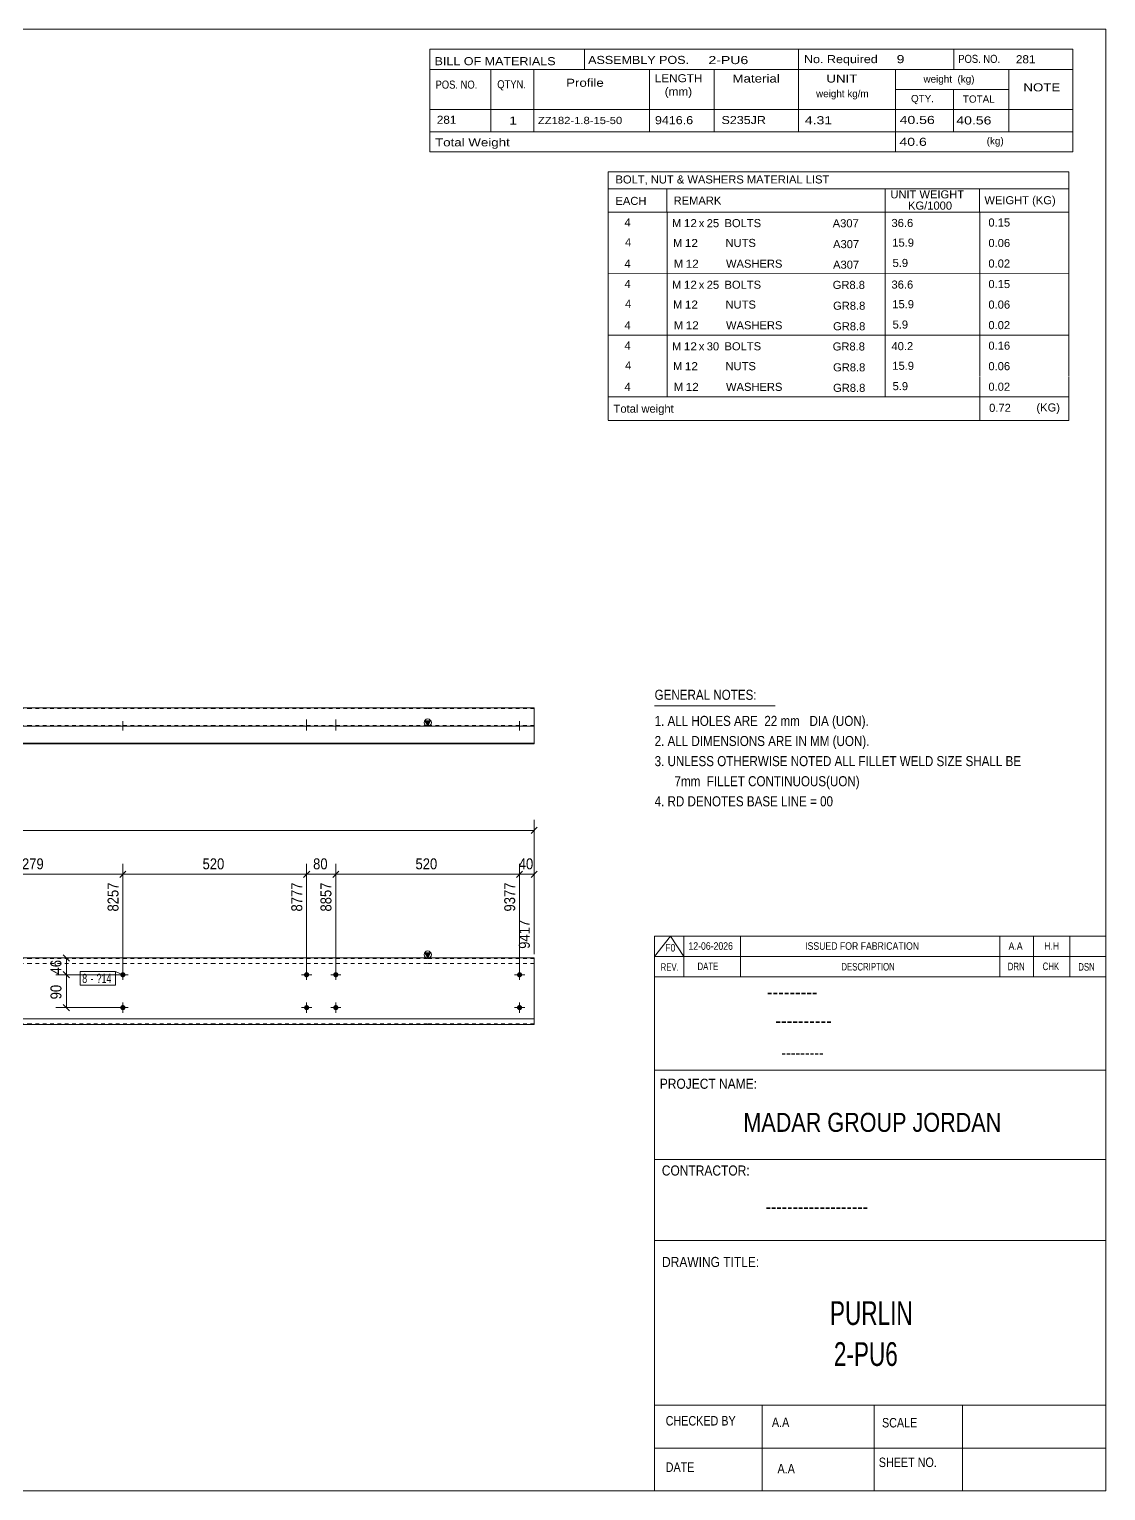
# Model space of a CAD drawing. Header units: millimetres. Extents: x 2 to 579, y 1 to 405.
# Drawn here: x 284.3 to 579, y 5 to 405 of the extents above; entities that cross this region are included whole.
import ezdxf

# ---------------------------------------------------------------- set-up
doc = ezdxf.new("R2010")
doc.units = ezdxf.units.MM
doc.linetypes.add('XKITLINE00', pattern=[0])
doc.linetypes.add('XKITLINE01', pattern=[4, 1, -1, 1, -1])
for name, color, linetype, lineweight in [('Bolt', 3, 'Continuous', 0), ('BoltMark', 7, 'Continuous', 0), ('Dimensions', 7, 'Continuous', 0), ('DrawingSheet', 5, 'Continuous', 0), ('OtherObjectType', 7, 'Continuous', 0), ('Part', 2, 'Continuous', 0)]:
    doc.layers.add(name, color=color, linetype=linetype, lineweight=lineweight)
doc.styles.add('@ARIAL_UNICODE_MS_BOLD', font='ARIAL.TTF')
doc.styles.add('ARIAL', font='ARIAL.TTF')
doc.styles.add('ARIAL_NARROW', font='ARIALN.TTF')
doc.styles.add('COMIC_SANS_MS_BOLD', font='COMICBD.TTF')
doc.styles.add('SWIS721_EX_BT', font='ARIAL.TTF')
doc.styles.add('SWISSE', font='ARIAL.TTF')

# ---------------------------------------------------------------- blocks, each defined once
blk = doc.blocks.new('*A3')
at = {"layer": 'Bolt'}
for points in [[(360.93, 146.2), (360.93, 146.16), (360.92, 146.13), (360.92, 146.09), (360.91, 146.06), (360.9, 146.03), (360.89, 145.99), (360.88, 145.96), (360.86, 145.93), (360.85, 145.9), (360.83, 145.87), (360.81, 145.84), (360.79, 145.81), (360.77, 145.79), (360.75, 145.76), (360.73, 145.74), (360.7, 145.71), (360.68, 145.69), (360.65, 145.67), (360.62, 145.65), (360.59, 145.63), (360.56, 145.61), (360.53, 145.6), (360.5, 145.58), (360.47, 145.57), (360.43, 145.56), (360.4, 145.55), (360.37, 145.54), (360.33, 145.54), (360.3, 145.53), (360.27, 145.53), (360.23, 145.53), (360.2, 145.53), (360.16, 145.53), (360.13, 145.54), (360.09, 145.54), (360.06, 145.55), (360.03, 145.56), (360, 145.57), (359.96, 145.58), (359.93, 145.6), (359.9, 145.61), (359.87, 145.63), (359.84, 145.65), (359.81, 145.67), (359.79, 145.69), (359.76, 145.71), (359.74, 145.74), (359.71, 145.76), (359.69, 145.79), (359.67, 145.81), (359.65, 145.84), (359.63, 145.87), (359.61, 145.9), (359.6, 145.93), (359.58, 145.96), (359.57, 145.99), (359.56, 146.03), (359.55, 146.06), (359.54, 146.09), (359.54, 146.13), (359.53, 146.16), (359.53, 146.2), (359.53, 146.23), (359.53, 146.26), (359.53, 146.3), (359.54, 146.33), (359.54, 146.37), (359.55, 146.4), (359.56, 146.43), (359.57, 146.47), (359.58, 146.5), (359.6, 146.53), (359.61, 146.56), (359.63, 146.59), (359.65, 146.62), (359.67, 146.65), (359.69, 146.67), (359.71, 146.7), (359.74, 146.72), (359.76, 146.75), (359.79, 146.77), (359.81, 146.79), (359.84, 146.81), (359.87, 146.83), (359.9, 146.85), (359.93, 146.86), (359.96, 146.88), (360, 146.89), (360.03, 146.9), (360.06, 146.91), (360.09, 146.92), (360.13, 146.92), (360.16, 146.93), (360.2, 146.93), (360.23, 146.93), (360.27, 146.93), (360.3, 146.93), (360.33, 146.92), (360.37, 146.92), (360.4, 146.91), (360.43, 146.9), (360.47, 146.89), (360.5, 146.88), (360.53, 146.86), (360.56, 146.85), (360.59, 146.83), (360.62, 146.81), (360.65, 146.79), (360.68, 146.77), (360.7, 146.75), (360.73, 146.72), (360.75, 146.7), (360.77, 146.67), (360.79, 146.65), (360.81, 146.62), (360.83, 146.59), (360.85, 146.56), (360.86, 146.53), (360.88, 146.5), (360.89, 146.47), (360.9, 146.43), (360.91, 146.4), (360.92, 146.37), (360.92, 146.33), (360.93, 146.3), (360.93, 146.26), (360.93, 146.23)], [(368.93, 146.2), (368.93, 146.16), (368.92, 146.13), (368.92, 146.09), (368.91, 146.06), (368.9, 146.03), (368.89, 145.99), (368.88, 145.96), (368.86, 145.93), (368.85, 145.9), (368.83, 145.87), (368.81, 145.84), (368.79, 145.81), (368.77, 145.79), (368.75, 145.76), (368.73, 145.74), (368.7, 145.71), (368.68, 145.69), (368.65, 145.67), (368.62, 145.65), (368.59, 145.63), (368.56, 145.61), (368.53, 145.6), (368.5, 145.58), (368.47, 145.57), (368.43, 145.56), (368.4, 145.55), (368.37, 145.54), (368.33, 145.54), (368.3, 145.53), (368.27, 145.53), (368.23, 145.53), (368.2, 145.53), (368.16, 145.53), (368.13, 145.54), (368.09, 145.54), (368.06, 145.55), (368.03, 145.56), (368, 145.57), (367.96, 145.58), (367.93, 145.6), (367.9, 145.61), (367.87, 145.63), (367.84, 145.65), (367.81, 145.67), (367.79, 145.69), (367.76, 145.71), (367.74, 145.74), (367.71, 145.76), (367.69, 145.79), (367.67, 145.81), (367.65, 145.84), (367.63, 145.87), (367.61, 145.9), (367.6, 145.93), (367.58, 145.96), (367.57, 145.99), (367.56, 146.03), (367.55, 146.06), (367.54, 146.09), (367.54, 146.13), (367.53, 146.16), (367.53, 146.2), (367.53, 146.23), (367.53, 146.26), (367.53, 146.3), (367.54, 146.33), (367.54, 146.37), (367.55, 146.4), (367.56, 146.43), (367.57, 146.47), (367.58, 146.5), (367.6, 146.53), (367.61, 146.56), (367.63, 146.59), (367.65, 146.62), (367.67, 146.65), (367.69, 146.67), (367.71, 146.7), (367.74, 146.72), (367.76, 146.75), (367.79, 146.77), (367.81, 146.79), (367.84, 146.81), (367.87, 146.83), (367.9, 146.85), (367.93, 146.86), (367.96, 146.88), (368, 146.89), (368.03, 146.9), (368.06, 146.91), (368.09, 146.92), (368.13, 146.92), (368.16, 146.93), (368.2, 146.93), (368.23, 146.93), (368.27, 146.93), (368.3, 146.93), (368.33, 146.92), (368.37, 146.92), (368.4, 146.91), (368.43, 146.9), (368.47, 146.89), (368.5, 146.88), (368.53, 146.86), (368.56, 146.85), (368.59, 146.83), (368.62, 146.81), (368.65, 146.79), (368.68, 146.77), (368.7, 146.75), (368.73, 146.72), (368.75, 146.7), (368.77, 146.67), (368.79, 146.65), (368.81, 146.62), (368.83, 146.59), (368.85, 146.56), (368.86, 146.53), (368.88, 146.5), (368.89, 146.47), (368.9, 146.43), (368.91, 146.4), (368.92, 146.37), (368.92, 146.33), (368.93, 146.3), (368.93, 146.26), (368.93, 146.23)], [(360.93, 137.2), (360.93, 137.16), (360.92, 137.13), (360.92, 137.09), (360.91, 137.06), (360.9, 137.03), (360.89, 136.99), (360.88, 136.96), (360.86, 136.93), (360.85, 136.9), (360.83, 136.87), (360.81, 136.84), (360.79, 136.81), (360.77, 136.79), (360.75, 136.76), (360.73, 136.74), (360.7, 136.71), (360.68, 136.69), (360.65, 136.67), (360.62, 136.65), (360.59, 136.63), (360.56, 136.61), (360.53, 136.6), (360.5, 136.58), (360.47, 136.57), (360.43, 136.56), (360.4, 136.55), (360.37, 136.54), (360.33, 136.54), (360.3, 136.53), (360.27, 136.53), (360.23, 136.53), (360.2, 136.53), (360.16, 136.53), (360.13, 136.54), (360.09, 136.54), (360.06, 136.55), (360.03, 136.56), (360, 136.57), (359.96, 136.58), (359.93, 136.6), (359.9, 136.61), (359.87, 136.63), (359.84, 136.65), (359.81, 136.67), (359.79, 136.69), (359.76, 136.71), (359.74, 136.74), (359.71, 136.76), (359.69, 136.79), (359.67, 136.81), (359.65, 136.84), (359.63, 136.87), (359.61, 136.9), (359.6, 136.93), (359.58, 136.96), (359.57, 136.99), (359.56, 137.03), (359.55, 137.06), (359.54, 137.09), (359.54, 137.13), (359.53, 137.16), (359.53, 137.2), (359.53, 137.23), (359.53, 137.26), (359.53, 137.3), (359.54, 137.33), (359.54, 137.37), (359.55, 137.4), (359.56, 137.43), (359.57, 137.47), (359.58, 137.5), (359.6, 137.53), (359.61, 137.56), (359.63, 137.59), (359.65, 137.62), (359.67, 137.65), (359.69, 137.67), (359.71, 137.7), (359.74, 137.72), (359.76, 137.75), (359.79, 137.77), (359.81, 137.79), (359.84, 137.81), (359.87, 137.83), (359.9, 137.85), (359.93, 137.86), (359.96, 137.88), (360, 137.89), (360.03, 137.9), (360.06, 137.91), (360.09, 137.92), (360.13, 137.92), (360.16, 137.93), (360.2, 137.93), (360.23, 137.93), (360.27, 137.93), (360.3, 137.93), (360.33, 137.92), (360.37, 137.92), (360.4, 137.91), (360.43, 137.9), (360.47, 137.89), (360.5, 137.88), (360.53, 137.86), (360.56, 137.85), (360.59, 137.83), (360.62, 137.81), (360.65, 137.79), (360.68, 137.77), (360.7, 137.75), (360.73, 137.72), (360.75, 137.7), (360.77, 137.67), (360.79, 137.65), (360.81, 137.62), (360.83, 137.59), (360.85, 137.56), (360.86, 137.53), (360.88, 137.5), (360.89, 137.47), (360.9, 137.43), (360.91, 137.4), (360.92, 137.37), (360.92, 137.33), (360.93, 137.3), (360.93, 137.26), (360.93, 137.23)], [(368.93, 137.2), (368.93, 137.16), (368.92, 137.13), (368.92, 137.09), (368.91, 137.06), (368.9, 137.03), (368.89, 136.99), (368.88, 136.96), (368.86, 136.93), (368.85, 136.9), (368.83, 136.87), (368.81, 136.84), (368.79, 136.81), (368.77, 136.79), (368.75, 136.76), (368.73, 136.74), (368.7, 136.71), (368.68, 136.69), (368.65, 136.67), (368.62, 136.65), (368.59, 136.63), (368.56, 136.61), (368.53, 136.6), (368.5, 136.58), (368.47, 136.57), (368.43, 136.56), (368.4, 136.55), (368.37, 136.54), (368.33, 136.54), (368.3, 136.53), (368.27, 136.53), (368.23, 136.53), (368.2, 136.53), (368.16, 136.53), (368.13, 136.54), (368.09, 136.54), (368.06, 136.55), (368.03, 136.56), (368, 136.57), (367.96, 136.58), (367.93, 136.6), (367.9, 136.61), (367.87, 136.63), (367.84, 136.65), (367.81, 136.67), (367.79, 136.69), (367.76, 136.71), (367.74, 136.74), (367.71, 136.76), (367.69, 136.79), (367.67, 136.81), (367.65, 136.84), (367.63, 136.87), (367.61, 136.9), (367.6, 136.93), (367.58, 136.96), (367.57, 136.99), (367.56, 137.03), (367.55, 137.06), (367.54, 137.09), (367.54, 137.13), (367.53, 137.16), (367.53, 137.2), (367.53, 137.23), (367.53, 137.26), (367.53, 137.3), (367.54, 137.33), (367.54, 137.37), (367.55, 137.4), (367.56, 137.43), (367.57, 137.47), (367.58, 137.5), (367.6, 137.53), (367.61, 137.56), (367.63, 137.59), (367.65, 137.62), (367.67, 137.65), (367.69, 137.67), (367.71, 137.7), (367.74, 137.72), (367.76, 137.75), (367.79, 137.77), (367.81, 137.79), (367.84, 137.81), (367.87, 137.83), (367.9, 137.85), (367.93, 137.86), (367.96, 137.88), (368, 137.89), (368.03, 137.9), (368.06, 137.91), (368.09, 137.92), (368.13, 137.92), (368.16, 137.93), (368.2, 137.93), (368.23, 137.93), (368.27, 137.93), (368.3, 137.93), (368.33, 137.92), (368.37, 137.92), (368.4, 137.91), (368.43, 137.9), (368.47, 137.89), (368.5, 137.88), (368.53, 137.86), (368.56, 137.85), (368.59, 137.83), (368.62, 137.81), (368.65, 137.79), (368.68, 137.77), (368.7, 137.75), (368.73, 137.72), (368.75, 137.7), (368.77, 137.67), (368.79, 137.65), (368.81, 137.62), (368.83, 137.59), (368.85, 137.56), (368.86, 137.53), (368.88, 137.5), (368.89, 137.47), (368.9, 137.43), (368.91, 137.4), (368.92, 137.37), (368.92, 137.33), (368.93, 137.3), (368.93, 137.26), (368.93, 137.23)]]:
    blk.add_hatch(color=3, dxfattribs=at).paths.add_polyline_path(points, flags=17)
at = {"layer": 'Bolt', "color": 3, "linetype": 'XKITLINE00', "lineweight": 0}
for p, q in [((358.83, 146.23), (361.63, 146.23)), ((360.23, 147.63), (360.23, 144.83)), ((366.83, 146.23), (369.63, 146.23)), ((368.23, 147.63), (368.23, 144.83)), ((358.83, 137.23), (361.63, 137.23)), ((360.23, 138.63), (360.23, 135.83)), ((366.83, 137.23), (369.63, 137.23)), ((368.23, 138.63), (368.23, 135.83))]:
    blk.add_line(p, q, dxfattribs=at)
blk = doc.blocks.new('*A4')
at = {"layer": 'Bolt'}
for points in [[(310.64, 146.2), (310.63, 146.16), (310.63, 146.13), (310.62, 146.09), (310.62, 146.06), (310.61, 146.03), (310.6, 145.99), (310.58, 145.96), (310.57, 145.93), (310.55, 145.9), (310.54, 145.87), (310.52, 145.84), (310.5, 145.81), (310.48, 145.79), (310.46, 145.76), (310.43, 145.74), (310.41, 145.71), (310.38, 145.69), (310.35, 145.67), (310.33, 145.65), (310.3, 145.63), (310.27, 145.61), (310.24, 145.6), (310.21, 145.58), (310.17, 145.57), (310.14, 145.56), (310.11, 145.55), (310.07, 145.54), (310.04, 145.54), (310.01, 145.53), (309.97, 145.53), (309.94, 145.53), (309.9, 145.53), (309.87, 145.53), (309.83, 145.54), (309.8, 145.54), (309.77, 145.55), (309.73, 145.56), (309.7, 145.57), (309.67, 145.58), (309.64, 145.6), (309.61, 145.61), (309.58, 145.63), (309.55, 145.65), (309.52, 145.67), (309.49, 145.69), (309.47, 145.71), (309.44, 145.74), (309.42, 145.76), (309.4, 145.79), (309.38, 145.81), (309.36, 145.84), (309.34, 145.87), (309.32, 145.9), (309.3, 145.93), (309.29, 145.96), (309.28, 145.99), (309.27, 146.03), (309.26, 146.06), (309.25, 146.09), (309.24, 146.13), (309.24, 146.16), (309.24, 146.2), (309.24, 146.23), (309.24, 146.26), (309.24, 146.3), (309.24, 146.33), (309.25, 146.37), (309.26, 146.4), (309.27, 146.43), (309.28, 146.47), (309.29, 146.5), (309.3, 146.53), (309.32, 146.56), (309.34, 146.59), (309.36, 146.62), (309.38, 146.65), (309.4, 146.67), (309.42, 146.7), (309.44, 146.72), (309.47, 146.75), (309.49, 146.77), (309.52, 146.79), (309.55, 146.81), (309.58, 146.83), (309.61, 146.85), (309.64, 146.86), (309.67, 146.88), (309.7, 146.89), (309.73, 146.9), (309.77, 146.91), (309.8, 146.92), (309.83, 146.92), (309.87, 146.93), (309.9, 146.93), (309.94, 146.93), (309.97, 146.93), (310.01, 146.93), (310.04, 146.92), (310.07, 146.92), (310.11, 146.91), (310.14, 146.9), (310.17, 146.89), (310.21, 146.88), (310.24, 146.86), (310.27, 146.85), (310.3, 146.83), (310.33, 146.81), (310.35, 146.79), (310.38, 146.77), (310.41, 146.75), (310.43, 146.72), (310.46, 146.7), (310.48, 146.67), (310.5, 146.65), (310.52, 146.62), (310.54, 146.59), (310.55, 146.56), (310.57, 146.53), (310.58, 146.5), (310.6, 146.47), (310.61, 146.43), (310.62, 146.4), (310.62, 146.37), (310.63, 146.33), (310.63, 146.3), (310.64, 146.26), (310.64, 146.23)], [(419.22, 146.2), (419.22, 146.16), (419.22, 146.13), (419.21, 146.09), (419.2, 146.06), (419.2, 146.03), (419.18, 145.99), (419.17, 145.96), (419.16, 145.93), (419.14, 145.9), (419.13, 145.87), (419.11, 145.84), (419.09, 145.81), (419.07, 145.79), (419.04, 145.76), (419.02, 145.74), (419, 145.71), (418.97, 145.69), (418.94, 145.67), (418.91, 145.65), (418.89, 145.63), (418.86, 145.61), (418.82, 145.6), (418.79, 145.58), (418.76, 145.57), (418.73, 145.56), (418.7, 145.55), (418.66, 145.54), (418.63, 145.54), (418.59, 145.53), (418.56, 145.53), (418.53, 145.53), (418.49, 145.53), (418.46, 145.53), (418.42, 145.54), (418.39, 145.54), (418.36, 145.55), (418.32, 145.56), (418.29, 145.57), (418.26, 145.58), (418.23, 145.6), (418.2, 145.61), (418.17, 145.63), (418.14, 145.65), (418.11, 145.67), (418.08, 145.69), (418.06, 145.71), (418.03, 145.74), (418.01, 145.76), (417.98, 145.79), (417.96, 145.81), (417.94, 145.84), (417.92, 145.87), (417.91, 145.9), (417.89, 145.93), (417.88, 145.96), (417.87, 145.99), (417.86, 146.03), (417.85, 146.06), (417.84, 146.09), (417.83, 146.13), (417.83, 146.16), (417.83, 146.2), (417.83, 146.23), (417.83, 146.26), (417.83, 146.3), (417.83, 146.33), (417.84, 146.37), (417.85, 146.4), (417.86, 146.43), (417.87, 146.47), (417.88, 146.5), (417.89, 146.53), (417.91, 146.56), (417.92, 146.59), (417.94, 146.62), (417.96, 146.65), (417.98, 146.67), (418.01, 146.7), (418.03, 146.72), (418.06, 146.75), (418.08, 146.77), (418.11, 146.79), (418.14, 146.81), (418.17, 146.83), (418.2, 146.85), (418.23, 146.86), (418.26, 146.88), (418.29, 146.89), (418.32, 146.9), (418.36, 146.91), (418.39, 146.92), (418.42, 146.92), (418.46, 146.93), (418.49, 146.93), (418.53, 146.93), (418.56, 146.93), (418.59, 146.93), (418.63, 146.92), (418.66, 146.92), (418.7, 146.91), (418.73, 146.9), (418.76, 146.89), (418.79, 146.88), (418.82, 146.86), (418.86, 146.85), (418.89, 146.83), (418.91, 146.81), (418.94, 146.79), (418.97, 146.77), (419, 146.75), (419.02, 146.72), (419.04, 146.7), (419.07, 146.67), (419.09, 146.65), (419.11, 146.62), (419.13, 146.59), (419.14, 146.56), (419.16, 146.53), (419.17, 146.5), (419.18, 146.47), (419.2, 146.43), (419.2, 146.4), (419.21, 146.37), (419.22, 146.33), (419.22, 146.3), (419.22, 146.26), (419.23, 146.23)], [(310.64, 137.2), (310.63, 137.16), (310.63, 137.13), (310.62, 137.09), (310.62, 137.06), (310.61, 137.03), (310.6, 136.99), (310.58, 136.96), (310.57, 136.93), (310.55, 136.9), (310.54, 136.87), (310.52, 136.84), (310.5, 136.81), (310.48, 136.79), (310.46, 136.76), (310.43, 136.74), (310.41, 136.71), (310.38, 136.69), (310.35, 136.67), (310.33, 136.65), (310.3, 136.63), (310.27, 136.61), (310.24, 136.6), (310.21, 136.58), (310.17, 136.57), (310.14, 136.56), (310.11, 136.55), (310.07, 136.54), (310.04, 136.54), (310.01, 136.53), (309.97, 136.53), (309.94, 136.53), (309.9, 136.53), (309.87, 136.53), (309.83, 136.54), (309.8, 136.54), (309.77, 136.55), (309.73, 136.56), (309.7, 136.57), (309.67, 136.58), (309.64, 136.6), (309.61, 136.61), (309.58, 136.63), (309.55, 136.65), (309.52, 136.67), (309.49, 136.69), (309.47, 136.71), (309.44, 136.74), (309.42, 136.76), (309.4, 136.79), (309.38, 136.81), (309.36, 136.84), (309.34, 136.87), (309.32, 136.9), (309.3, 136.93), (309.29, 136.96), (309.28, 136.99), (309.27, 137.03), (309.26, 137.06), (309.25, 137.09), (309.24, 137.13), (309.24, 137.16), (309.24, 137.2), (309.24, 137.23), (309.24, 137.26), (309.24, 137.3), (309.24, 137.33), (309.25, 137.37), (309.26, 137.4), (309.27, 137.43), (309.28, 137.47), (309.29, 137.5), (309.3, 137.53), (309.32, 137.56), (309.34, 137.59), (309.36, 137.62), (309.38, 137.65), (309.4, 137.67), (309.42, 137.7), (309.44, 137.72), (309.47, 137.75), (309.49, 137.77), (309.52, 137.79), (309.55, 137.81), (309.58, 137.83), (309.61, 137.85), (309.64, 137.86), (309.67, 137.88), (309.7, 137.89), (309.73, 137.9), (309.77, 137.91), (309.8, 137.92), (309.83, 137.92), (309.87, 137.93), (309.9, 137.93), (309.94, 137.93), (309.97, 137.93), (310.01, 137.93), (310.04, 137.92), (310.07, 137.92), (310.11, 137.91), (310.14, 137.9), (310.17, 137.89), (310.21, 137.88), (310.24, 137.86), (310.27, 137.85), (310.3, 137.83), (310.33, 137.81), (310.35, 137.79), (310.38, 137.77), (310.41, 137.75), (310.43, 137.72), (310.46, 137.7), (310.48, 137.67), (310.5, 137.65), (310.52, 137.62), (310.54, 137.59), (310.55, 137.56), (310.57, 137.53), (310.58, 137.5), (310.6, 137.47), (310.61, 137.43), (310.62, 137.4), (310.62, 137.37), (310.63, 137.33), (310.63, 137.3), (310.64, 137.26), (310.64, 137.23)], [(419.22, 137.2), (419.22, 137.16), (419.22, 137.13), (419.21, 137.09), (419.2, 137.06), (419.2, 137.03), (419.18, 136.99), (419.17, 136.96), (419.16, 136.93), (419.14, 136.9), (419.13, 136.87), (419.11, 136.84), (419.09, 136.81), (419.07, 136.79), (419.04, 136.76), (419.02, 136.74), (419, 136.71), (418.97, 136.69), (418.94, 136.67), (418.91, 136.65), (418.89, 136.63), (418.86, 136.61), (418.82, 136.6), (418.79, 136.58), (418.76, 136.57), (418.73, 136.56), (418.7, 136.55), (418.66, 136.54), (418.63, 136.54), (418.59, 136.53), (418.56, 136.53), (418.53, 136.53), (418.49, 136.53), (418.46, 136.53), (418.42, 136.54), (418.39, 136.54), (418.36, 136.55), (418.32, 136.56), (418.29, 136.57), (418.26, 136.58), (418.23, 136.6), (418.2, 136.61), (418.17, 136.63), (418.14, 136.65), (418.11, 136.67), (418.08, 136.69), (418.06, 136.71), (418.03, 136.74), (418.01, 136.76), (417.98, 136.79), (417.96, 136.81), (417.94, 136.84), (417.92, 136.87), (417.91, 136.9), (417.89, 136.93), (417.88, 136.96), (417.87, 136.99), (417.86, 137.03), (417.85, 137.06), (417.84, 137.09), (417.83, 137.13), (417.83, 137.16), (417.83, 137.2), (417.83, 137.23), (417.83, 137.26), (417.83, 137.3), (417.83, 137.33), (417.84, 137.37), (417.85, 137.4), (417.86, 137.43), (417.87, 137.47), (417.88, 137.5), (417.89, 137.53), (417.91, 137.56), (417.92, 137.59), (417.94, 137.62), (417.96, 137.65), (417.98, 137.67), (418.01, 137.7), (418.03, 137.72), (418.06, 137.75), (418.08, 137.77), (418.11, 137.79), (418.14, 137.81), (418.17, 137.83), (418.2, 137.85), (418.23, 137.86), (418.26, 137.88), (418.29, 137.89), (418.32, 137.9), (418.36, 137.91), (418.39, 137.92), (418.42, 137.92), (418.46, 137.93), (418.49, 137.93), (418.53, 137.93), (418.56, 137.93), (418.59, 137.93), (418.63, 137.92), (418.66, 137.92), (418.7, 137.91), (418.73, 137.9), (418.76, 137.89), (418.79, 137.88), (418.82, 137.86), (418.86, 137.85), (418.89, 137.83), (418.91, 137.81), (418.94, 137.79), (418.97, 137.77), (419, 137.75), (419.02, 137.72), (419.04, 137.7), (419.07, 137.67), (419.09, 137.65), (419.11, 137.62), (419.13, 137.59), (419.14, 137.56), (419.16, 137.53), (419.17, 137.5), (419.18, 137.47), (419.2, 137.43), (419.2, 137.4), (419.21, 137.37), (419.22, 137.33), (419.22, 137.3), (419.22, 137.26), (419.23, 137.23)]]:
    blk.add_hatch(color=3, dxfattribs=at).paths.add_polyline_path(points, flags=17)
at = {"layer": 'Bolt', "color": 3, "linetype": 'XKITLINE00', "lineweight": 0}
for p, q in [((308.54, 146.23), (311.34, 146.23)), ((309.94, 147.63), (309.94, 144.83)), ((417.13, 146.23), (419.93, 146.23)), ((418.53, 147.63), (418.53, 144.83)), ((308.54, 137.23), (311.34, 137.23)), ((309.94, 138.63), (309.94, 135.83)), ((417.13, 137.23), (419.93, 137.23)), ((418.53, 138.63), (418.53, 135.83))]:
    blk.add_line(p, q, dxfattribs=at)
blk = doc.blocks.new('*A7')
at = {"layer": 'Part'}
blk.add_hatch(color=2, dxfattribs=at).paths.add_polyline_path([(392.58, 152.23), (394.18, 152.23), (393.38, 150.83)], flags=17)
at = {"layer": 'Part', "color": 2, "linetype": 'XKITLINE00', "lineweight": 0}
for p, q in [((393.38, 150.83), (392.58, 152.23)), ((392.58, 152.23), (394.18, 152.23)), ((394.18, 152.23), (393.38, 150.83)), ((46.46, 132.63), (46.46, 150.83)), ((75.56, 150.83), (46.46, 150.83)), ((133.86, 150.83), (75.66, 150.83)), ((184.15, 150.83), (133.96, 150.83)), ((234.45, 150.83), (184.25, 150.83)), ((284.74, 150.83), (234.55, 150.83)), ((335.03, 150.83), (284.84, 150.83)), ((393.33, 150.83), (335.13, 150.83)), ((422.53, 150.83), (393.43, 150.83)), ((422.53, 150.83), (422.53, 132.63)), ((75.56, 134.13), (46.46, 134.13)), ((75.56, 132.63), (46.46, 132.63)), ((133.86, 134.13), (75.66, 134.13)), ((133.86, 132.63), (75.66, 132.63)), ((184.15, 134.13), (133.96, 134.13)), ((184.15, 132.63), (133.96, 132.63)), ((234.45, 134.13), (184.25, 134.13)), ((234.45, 132.63), (184.25, 132.63)), ((284.74, 134.13), (234.55, 134.13)), ((284.74, 132.63), (234.55, 132.63)), ((335.03, 134.13), (284.84, 134.13)), ((335.03, 132.63), (284.84, 132.63)), ((393.33, 134.13), (335.13, 134.13)), ((393.33, 132.63), (335.13, 132.63)), ((422.53, 134.13), (393.43, 134.13)), ((422.53, 132.63), (393.43, 132.63))]:
    blk.add_line(p, q, dxfattribs=at)
at = {"layer": 'Part', "color": 7, "linetype": 'XKITLINE01', "lineweight": 0}
for p, q in [((75.56, 150.65), (46.46, 150.65)), ((75.56, 149.33), (46.46, 149.33)), ((133.86, 150.65), (75.66, 150.65)), ((133.86, 149.33), (75.66, 149.33)), ((184.15, 150.65), (133.96, 150.65)), ((184.15, 149.33), (133.96, 149.33)), ((234.45, 150.65), (184.25, 150.65)), ((234.45, 149.33), (184.25, 149.33)), ((284.74, 150.65), (234.55, 150.65)), ((284.74, 149.33), (234.55, 149.33)), ((335.03, 150.65), (284.84, 150.65)), ((335.03, 149.33), (284.84, 149.33)), ((393.33, 150.65), (335.13, 150.65)), ((393.33, 149.33), (335.13, 149.33)), ((422.53, 150.65), (393.43, 150.65)), ((422.53, 149.33), (393.43, 149.33)), ((75.56, 132.81), (46.46, 132.81)), ((133.86, 132.81), (75.66, 132.81)), ((184.15, 132.81), (133.96, 132.81)), ((234.45, 132.81), (184.25, 132.81)), ((284.74, 132.81), (234.55, 132.81)), ((335.03, 132.81), (284.84, 132.81)), ((393.33, 132.81), (335.13, 132.81)), ((422.53, 132.81), (393.43, 132.81))]:
    blk.add_line(p, q, dxfattribs=at)
at = {"layer": 'Part', "color": 2, "linetype": 'XKITLINE00', "lineweight": 0}
blk.add_circle((393.38, 151.73), 1, dxfattribs=at)
blk = doc.blocks.new('*A10')
at = {"layer": 'Bolt'}
for points in [[(359.53, 214.25), (359.53, 214.43), (360.93, 214.43), (360.93, 214.25)], [(359.53, 214.25), (359.53, 214.43), (360.93, 214.43), (360.93, 214.25)], [(367.53, 214.25), (367.53, 214.43), (368.93, 214.43), (368.93, 214.25)], [(367.53, 214.25), (367.53, 214.43), (368.93, 214.43), (368.93, 214.25)]]:
    blk.add_hatch(color=3, dxfattribs=at).paths.add_polyline_path(points, flags=17)
at = {"layer": 'Bolt', "color": 3, "linetype": 'XKITLINE00', "lineweight": 0}
for p, q in [((360.23, 213.09), (360.23, 216.09)), ((360.23, 213.09), (360.23, 216.09)), ((368.23, 213.09), (368.23, 216.09)), ((368.23, 213.09), (368.23, 216.09)), ((359.53, 214.25), (359.53, 214.43)), ((359.53, 214.25), (359.53, 214.43)), ((360.93, 214.25), (360.93, 214.43)), ((360.93, 214.25), (360.93, 214.43)), ((367.53, 214.25), (367.53, 214.43)), ((367.53, 214.25), (367.53, 214.43)), ((368.93, 214.25), (368.93, 214.43)), ((368.93, 214.25), (368.93, 214.43))]:
    blk.add_line(p, q, dxfattribs=at)
blk = doc.blocks.new('*A11')
at = {"layer": 'Bolt'}
for points in [[(309.24, 214.25), (309.24, 214.43), (310.64, 214.43), (310.64, 214.25)], [(309.24, 214.25), (309.24, 214.43), (310.64, 214.43), (310.64, 214.25)], [(417.83, 214.25), (417.83, 214.43), (419.23, 214.43), (419.23, 214.25)], [(417.83, 214.25), (417.83, 214.43), (419.23, 214.43), (419.23, 214.25)]]:
    blk.add_hatch(color=3, dxfattribs=at).paths.add_polyline_path(points, flags=17)
at = {"layer": 'Bolt', "color": 3, "linetype": 'XKITLINE00', "lineweight": 0}
for p, q in [((309.24, 214.25), (309.24, 214.43)), ((309.24, 214.25), (309.24, 214.43)), ((309.94, 213.09), (309.94, 215.59)), ((309.94, 213.09), (309.94, 215.59)), ((310.64, 214.25), (310.64, 214.43)), ((310.64, 214.25), (310.64, 214.43)), ((417.83, 214.25), (417.83, 214.43)), ((417.83, 214.25), (417.83, 214.43)), ((418.53, 213.09), (418.53, 215.59)), ((418.53, 213.09), (418.53, 215.59)), ((419.23, 214.25), (419.23, 214.43)), ((419.23, 214.25), (419.23, 214.43))]:
    blk.add_line(p, q, dxfattribs=at)
blk = doc.blocks.new('*A14')
at = {"layer": 'Part'}
blk.add_hatch(color=2, dxfattribs=at).paths.add_polyline_path([(392.58, 215.74), (394.18, 215.74), (393.38, 214.34)], flags=17)
at = {"layer": 'Part', "color": 2, "linetype": 'XKITLINE00', "lineweight": 0}
for p, q in [((46.46, 219.25), (46.46, 209.43)), ((75.56, 219.25), (46.46, 219.25)), ((133.86, 219.25), (75.66, 219.25)), ((184.15, 219.25), (133.96, 219.25)), ((234.45, 219.25), (184.25, 219.25)), ((284.74, 219.25), (234.55, 219.25)), ((335.03, 219.25), (284.84, 219.25)), ((393.33, 219.25), (335.13, 219.25)), ((422.53, 219.25), (393.43, 219.25)), ((422.53, 219.25), (422.53, 209.43)), ((75.56, 214.25), (46.46, 214.25)), ((133.86, 214.25), (75.66, 214.25)), ((184.15, 214.25), (133.96, 214.25)), ((234.45, 214.25), (184.25, 214.25)), ((284.74, 214.25), (234.55, 214.25)), ((335.03, 214.25), (284.84, 214.25)), ((393.33, 214.25), (335.13, 214.25)), ((393.38, 214.34), (392.58, 215.74)), ((392.58, 215.74), (394.18, 215.74)), ((394.18, 215.74), (393.38, 214.34)), ((422.53, 214.25), (393.43, 214.25)), ((75.56, 209.61), (46.46, 209.61)), ((46.46, 209.43), (75.56, 209.43)), ((133.86, 209.61), (75.66, 209.61)), ((75.66, 209.43), (133.86, 209.43)), ((184.15, 209.61), (133.96, 209.61)), ((133.96, 209.43), (184.15, 209.43)), ((234.45, 209.61), (184.25, 209.61)), ((184.25, 209.43), (234.45, 209.43)), ((284.74, 209.61), (234.55, 209.61)), ((234.55, 209.43), (284.74, 209.43)), ((335.03, 209.61), (284.84, 209.61)), ((284.84, 209.43), (335.03, 209.43)), ((393.33, 209.61), (335.13, 209.61)), ((335.13, 209.43), (393.33, 209.43)), ((422.53, 209.61), (393.43, 209.61)), ((393.43, 209.43), (422.53, 209.43))]:
    blk.add_line(p, q, dxfattribs=at)
at = {"layer": 'Part', "color": 7, "linetype": 'XKITLINE01', "lineweight": 0}
for p, q in [((75.56, 219.07), (46.46, 219.07)), ((133.86, 219.07), (75.66, 219.07)), ((184.15, 219.07), (133.96, 219.07)), ((234.45, 219.07), (184.25, 219.07)), ((284.74, 219.07), (234.55, 219.07)), ((335.03, 219.07), (284.84, 219.07)), ((393.33, 219.07), (335.13, 219.07)), ((422.53, 219.07), (393.43, 219.07)), ((75.56, 214.43), (46.46, 214.43)), ((133.86, 214.43), (75.66, 214.43)), ((184.15, 214.43), (133.96, 214.43)), ((234.45, 214.43), (184.25, 214.43)), ((284.74, 214.43), (234.55, 214.43)), ((335.03, 214.43), (284.84, 214.43)), ((393.33, 214.43), (335.13, 214.43)), ((422.53, 214.43), (393.43, 214.43))]:
    blk.add_line(p, q, dxfattribs=at)
at = {"layer": 'Part', "color": 2, "linetype": 'XKITLINE00', "lineweight": 0}
blk.add_circle((393.38, 215.24), 1, dxfattribs=at)
blk = doc.blocks.new('*A15')
at = {"layer": 'DrawingSheet', "color": 5, "linetype": 'XKITLINE00', "lineweight": 0}
for p, q in [((579, 405), (5, 405)), ((5, 405), (5, 5)), ((579, 5), (579, 405)), ((5, 5), (579, 5))]:
    blk.add_line(p, q, dxfattribs=at)
at = {"layer": 'DrawingSheet', "color": 5, "style": 'ARIAL', "width": 0.85}
blk.add_text('Tekla structures', height=2, rotation=90, dxfattribs=at).set_placement((4.5, 5.5))
blk = doc.blocks.new('*A16')
at = {"layer": 'OtherObjectType', "color": 7, "linetype": 'XKITLINE00', "lineweight": 0}
for p, q in [((442.76, 365.95), (442.75, 354.95)), ((442.76, 365.95), (568.88, 365.95)), ((568.88, 365.95), (568.88, 354.95)), ((442.75, 361.3), (568.88, 361.3)), ((458.87, 361.31), (458.87, 354.95)), ((518.57, 361.31), (518.57, 354.95)), ((544.47, 361.29), (544.47, 354.95)), ((442.76, 354.92), (442.76, 349.42)), ((442.77, 354.95), (568.88, 354.95)), ((458.92, 354.95), (458.92, 349.33)), ((518.57, 354.95), (518.57, 349.33)), ((544.5, 354.95), (544.5, 349.45)), ((568.88, 354.95), (568.88, 349.45)), ((442.79, 349.33), (442.79, 343.72)), ((458.95, 349.33), (458.95, 343.71)), ((518.57, 349.33), (518.57, 343.71)), ((544.5, 349.33), (544.5, 343.83)), ((568.88, 349.33), (568.88, 343.83)), ((442.79, 343.7), (442.79, 338.13)), ((458.95, 343.71), (458.95, 338.09)), ((518.57, 343.71), (518.57, 338.09)), ((544.5, 343.71), (544.5, 338.1)), ((568.88, 343.71), (568.88, 338.1)), ((568.88, 338.1), (442.75, 338.13)), ((442.76, 338.06), (442.76, 332.56)), ((458.92, 338.09), (458.92, 332.47)), ((518.57, 338.09), (518.57, 332.47)), ((544.5, 338.09), (544.5, 332.59)), ((568.88, 338.09), (568.88, 332.59)), ((442.79, 332.47), (442.79, 326.86)), ((458.95, 332.47), (458.95, 326.86)), ((518.57, 332.47), (518.57, 326.86)), ((544.5, 332.47), (544.5, 326.97)), ((568.88, 332.47), (568.88, 326.97)), ((442.79, 326.84), (442.79, 321.27)), ((458.95, 326.85), (458.95, 321.24)), ((518.57, 326.86), (518.57, 321.24)), ((544.5, 326.85), (544.5, 321.25)), ((568.88, 326.85), (568.88, 321.24)), ((568.88, 321.24), (442.75, 321.27)), ((442.76, 321.21), (442.76, 315.71)), ((458.92, 321.23), (458.92, 315.62)), ((518.57, 321.24), (518.57, 315.62)), ((544.5, 321.23), (544.5, 315.73)), ((568.88, 321.24), (568.88, 315.74)), ((442.79, 315.62), (442.79, 310)), ((458.95, 315.62), (458.95, 310)), ((518.57, 315.62), (518.57, 310)), ((544.5, 315.61), (544.5, 310.11)), ((568.88, 315.62), (568.88, 310.12)), ((442.79, 309.98), (442.79, 304.42)), ((458.95, 310), (458.95, 304.38)), ((518.57, 310), (518.57, 304.38)), ((544.5, 310), (544.5, 304.39)), ((568.88, 310), (568.88, 304.39)), ((568.88, 304.39), (442.75, 304.42)), ((442.78, 304.38), (442.78, 297.97)), ((442.85, 304.38), (568.87, 304.38)), ((544.5, 304.35), (544.5, 297.93)), ((568.87, 304.35), (568.87, 297.94)), ((442.77, 297.93), (568.87, 297.93))]:
    blk.add_line(p, q, dxfattribs=at)
at = {"layer": 'OtherObjectType', "color": 7, "style": 'ARIAL_NARROW'}
for s, width, p in [('BOLT, NUT & WASHERS MATERIAL LIST', 1.211571, (444.79, 362.79)), ('UNIT WEIGHT', 1.211571, (520.03, 358.72)), ('EACH', 1.211571, (444.78, 356.92)), ('REMARK', 1.211571, (460.7, 357.01)), (' KG/1000', 1.211571, (524.02, 355.63)), ('WEIGHT (KG)', 1.211571, (545.78, 357.1)), ('4', 1.211571, (447.26, 351.05)), ('M', 1.211571, (460.26, 350.85)), ('12', 1.275, (463.5, 350.83)), ('x', 1.211571, (467.58, 350.83)), ('25', 1.211571, (469.76, 350.82)), ('BOLTS', 1.211571, (474.63, 350.84)), ('A307', 1.211571, (504.25, 350.79)), ('36.6', 1.211571, (520.34, 350.88)), ('0.15', 1.211571, (546.87, 351.01)), ('4', 1.211571, (447.4, 345.61)), ('M', 1.211571, (460.54, 345.41)), ('12', 1.275, (463.78, 345.39)), ('NUTS', 1.211571, (474.91, 345.41)), ('A307', 1.211571, (504.35, 345.09)), ('15.9', 1.211571, (520.56, 345.5)), ('0.06', 1.211571, (546.87, 345.39)), ('4', 1.211571, (447.24, 339.74)), ('M', 1.211571, (460.76, 339.74)), ('12', 1.275, (464, 339.72)), ('WASHERS', 1.211571, (475.04, 339.73)), ('A307', 1.211571, (504.35, 339.47)), ('5.9', 1.211571, (520.64, 339.94)), ('0.02', 1.211571, (546.87, 339.78)), ('4', 1.211571, (447.26, 334.2)), ('M', 1.211571, (460.26, 333.99)), ('12', 1.275, (463.5, 333.97)), ('25', 1.211571, (469.76, 333.96)), ('BOLTS', 1.211571, (474.63, 333.98)), ('GR8.8', 1.211571, (504.25, 333.93)), ('36.6', 1.211571, (520.34, 334.02)), ('0.15', 1.211571, (546.87, 334.16)), ('x', 1.211571, (467.58, 333.97)), ('4', 1.211571, (447.4, 328.75)), ('M', 1.211571, (460.54, 328.56)), ('12', 1.275, (463.78, 328.54)), ('NUTS', 1.211571, (474.91, 328.55)), ('GR8.8', 1.211571, (504.35, 328.23)), ('15.9', 1.211571, (520.56, 328.65)), ('0.06', 1.211571, (546.87, 328.54)), ('4', 1.211571, (447.24, 322.88)), ('M', 1.211571, (460.76, 322.88)), ('12', 1.275, (464, 322.86)), ('WASHERS', 1.211571, (475.04, 322.88)), ('GR8.8', 1.211571, (504.35, 322.61)), ('5.9', 1.211571, (520.64, 323.08)), ('0.02', 1.211571, (546.87, 322.92)), ('4', 1.211571, (447.26, 317.34)), ('M', 1.211571, (460.26, 317.13)), ('12', 1.275, (463.5, 317.11)), ('x', 1.211571, (467.58, 317.12)), ('30', 1.211571, (469.76, 317.11)), ('BOLTS', 1.211571, (474.63, 317.13)), ('GR8.8', 1.211571, (504.25, 317.08)), ('40.2', 1.211571, (520.34, 317.17)), ('0.16', 1.211571, (546.87, 317.3)), ('4', 1.211571, (447.4, 311.89)), ('M', 1.211571, (460.54, 311.7)), ('12', 1.275, (463.78, 311.68)), ('NUTS', 1.211571, (474.91, 311.69)), ('GR8.8', 1.211571, (504.35, 311.37)), ('15.9', 1.211571, (520.56, 311.79)), ('0.06', 1.211571, (546.87, 311.68)), ('4', 1.211571, (447.24, 306.03)), ('M', 1.211571, (460.76, 306.03)), ('12', 1.275, (464, 306)), ('WASHERS', 1.211571, (475.04, 306.02)), ('5.9', 1.211571, (520.64, 306.22)), ('0.02', 1.211571, (546.87, 306.06)), ('GR8.8', 1.211571, (504.35, 305.76)), ('Total weight', 1.211571, (444.26, 300.06)), ('0.72', 1.211571, (547.07, 300.29)), ('(KG)', 1.211571, (560.02, 300.38))]:
    blk.add_text(s, height=2.2, dxfattribs=dict(at, width=width)).set_placement(p)
blk = doc.blocks.new('*A17')
at = {"layer": 'OtherObjectType', "color": 7, "linetype": 'XKITLINE00', "lineweight": 0}
blk.add_line((455.5, 219.82), (488.5, 219.82), dxfattribs=at)
at = {"layer": 'OtherObjectType', "color": 7, "style": 'ARIAL_NARROW', "width": 1.008832}
for s, p in [('GENERAL NOTES:', (455.5, 221.47)), ('1. ALL HOLES ARE  22 mm   DIA (UON).', (455.5, 214.32)), ('2. ALL DIMENSIONS ARE IN MM (UON).', (455.5, 208.82)), ('3. UNLESS OTHERWISE NOTED ALL FILLET WELD SIZE SHALL BE', (455.5, 203.32)), ('7mm  FILLET CONTINUOUS(UON)', (460.95, 197.82)), ('4. RD DENOTES BASE LINE = 00', (455.5, 192.32))]:
    blk.add_text(s, height=2.75, dxfattribs=at).set_placement(p)
blk = doc.blocks.new('*A18')
at = {"layer": 'OtherObjectType', "color": 7, "linetype": 'XKITLINE00', "lineweight": 0}
for p, q in [((455.5, 156.76), (579, 156.76)), ((455.5, 151.21), (459.82, 156.76)), ((455.5, 151.21), (455.5, 156.76)), ((459.82, 156.76), (463.53, 151.21)), ((463.53, 151.21), (463.53, 156.76)), ((478.97, 151.21), (478.97, 156.76)), ((549.98, 151.21), (549.98, 156.76)), ((559.24, 151.21), (559.24, 156.76)), ((569.12, 151.21), (569.12, 156.76)), ((579, 151.21), (579, 156.76)), ((455.5, 151.21), (579, 151.21)), ((455.5, 145.65), (455.5, 151.21)), ((459.21, 151.21), (579, 151.21)), ((463.53, 145.65), (463.53, 151.21)), ((478.97, 145.65), (478.97, 151.21)), ((549.98, 145.65), (549.98, 151.21)), ((559.24, 145.65), (559.24, 151.21)), ((569.12, 145.65), (569.12, 151.21)), ((579, 145.65), (579, 151.21))]:
    blk.add_line(p, q, dxfattribs=at)
at = {"layer": 'OtherObjectType', "color": 7, "style": 'ARIAL_NARROW'}
for s, height, width, p in [('F0', 2.058, 1.008832, (458.4, 152.59)), ('12-06-2026', 2.058, 1.008832, (464.76, 153.06)), ('ISSUED FOR FABRICATION', 2.0583, 1.008832, (496.71, 153.06)), ('A.A', 2.058, 1.008832, (552.4, 153.06)), ('H.H', 2.058, 1.008832, (562.13, 153.06)), ('REV.', 2.058, 0.907949, (457.13, 147.31)), ('DATE', 2.058, 0.907949, (467.23, 147.5)), ('DESCRIPTION', 2.0583, 0.907949, (506.61, 147.39)), ('DRN', 2.058, 0.907949, (552.17, 147.47)), ('CHK', 2.058, 0.907949, (561.72, 147.5)), ('DSN', 2.058, 0.907949, (571.47, 147.35))]:
    blk.add_text(s, height=height, dxfattribs=dict(at, width=width)).set_placement(p)
blk = doc.blocks.new('*A20')
at = {"layer": 'OtherObjectType', "color": 2, "linetype": 'XKITLINE00', "lineweight": 0}
for p, q in [((455.5, 145.65), (579, 145.65)), ((455.5, 5), (455.5, 145.64)), ((578.98, 145.64), (579, 5)), ((579, 120.14), (455.5, 120.14)), ((455.5, 95.63), (579, 95.63)), ((579, 73.49), (455.5, 73.49)), ((579, 28.4), (455.5, 28.4)), ((484.94, 28.4), (484.94, 5)), ((515.62, 5), (515.62, 28.4)), ((539.75, 5), (539.75, 28.4)), ((579, 16.7), (455.5, 16.7)), ((579, 5), (455.5, 5))]:
    blk.add_line(p, q, dxfattribs=at)
at = {"layer": 'OtherObjectType', "color": 4, "style": '@ARIAL_UNICODE_MS_BOLD', "width": 0.85}
blk.add_text('---------', height=3.9, dxfattribs=at).set_placement((486.23, 139.59))
at = {"layer": 'OtherObjectType', "color": 7, "style": 'ARIAL', "width": 0.85}
for s, height, p in [('----------', 3.9, (488.56, 131.77)), ('---------', 3.25, (490.21, 123.31))]:
    blk.add_text(s, height=height, dxfattribs=at).set_placement(p)
at = {"layer": 'OtherObjectType', "color": 3, "width": 0.85}
for s, style, p in [('PROJECT NAME:', 'SWIS721_EX_BT', (456.92, 115.01)), ('CONTRACTOR:', 'SWISSE', (457.47, 91.27)), ('DRAWING TITLE:', 'SWIS721_EX_BT', (457.53, 66.24))]:
    blk.add_text(s, height=2.7618, dxfattribs=dict(at, style=style)).set_placement(p)
at = {"layer": 'OtherObjectType', "color": 7, "width": 0.85}
for s, height, p in [('MADAR GROUP JORDAN', 5.2, (479.79, 103.23)), ('CHECKED BY', 2.592, (458.53, 22.86)), ('A.A', 2.592, (487.61, 22.45)), ('SCALE', 2.592, (517.74, 22.33)), ('DATE', 2.592, (458.54, 10.16)), ('A.A', 2.592, (489.14, 9.76)), ('SHEET NO.', 2.592, (516.87, 11.49))]:
    blk.add_text(s, height=height, dxfattribs=at).set_placement(p)
at = {"layer": 'OtherObjectType', "color": 1}
for s, height, style, width, p in [('-------------------', 3.9, 'COMIC_SANS_MS_BOLD', 0.85, (485.87, 80.86)), ('PURLIN', 6.5, 'ARIAL', 0.68, (503.5, 50.37)), ('2-PU6', 6.5, 'ARIAL', 0.68, (504.57, 39.17))]:
    blk.add_text(s, height=height, dxfattribs=dict(at, style=style, width=width)).set_placement(p)
blk = doc.blocks.new('*A21')
at = {"layer": 'OtherObjectType', "color": 7, "linetype": 'XKITLINE00', "lineweight": 0}
for p, q in [((393.98, 399.5), (569.98, 399.5)), ((393.98, 399.5), (393.98, 388.5)), ((436.26, 399.42), (436.26, 393.87)), ((494.85, 394), (494.85, 399.5)), ((537.43, 393.96), (537.43, 399.42)), ((569.98, 394), (569.98, 399.5)), ((393.98, 394), (569.98, 394)), ((410.64, 394), (410.64, 383)), ((422.4, 393.98), (422.4, 383.03)), ((454.12, 393.99), (454.13, 383)), ((471.78, 393.98), (471.78, 383)), ((494.85, 393.98), (494.85, 383)), ((521.43, 394), (521.43, 383)), ((552.42, 394), (552.42, 383)), ((569.98, 394), (569.98, 388.5)), ((393.98, 388.5), (393.98, 383)), ((521.45, 388.52), (552.45, 388.52)), ((537.28, 388.52), (537.28, 383)), ((569.98, 388.5), (569.98, 383)), ((393.98, 383), (569.98, 383)), ((393.98, 383), (393.98, 376.95)), ((410.63, 383), (410.63, 376.95)), ((422.44, 382.99), (422.44, 376.95)), ((454.12, 383), (454.11, 376.95)), ((471.79, 383), (471.79, 376.95)), ((494.87, 383), (494.87, 376.95)), ((521.44, 383), (521.44, 376.95)), ((537.33, 382.95), (537.33, 376.95)), ((552.43, 383), (552.43, 376.95)), ((569.98, 383), (569.98, 376.95)), ((393.98, 376.95), (569.98, 376.95)), ((393.98, 376.95), (393.98, 371.45)), ((521.44, 376.95), (521.44, 371.45)), ((569.98, 376.95), (569.98, 371.45)), ((393.98, 371.45), (569.98, 371.45))]:
    blk.add_line(p, q, dxfattribs=at)
at = {"layer": 'OtherObjectType', "color": 7, "style": 'ARIAL_NARROW'}
for s, height, width, p in [('BILL OF MATERIALS', 2.2, 1.36, (395.25, 395.16)), ('ASSEMBLY POS.', 2.2, 1.36, (437.3, 395.5)), ('2-PU6', 2.2, 1.525501, (470.23, 395.46)), ('No. Required', 2.2, 1.36, (496.39, 395.72)), ('9', 2.2, 1.525501, (521.75, 395.72)), ('POS. NO.', 2.2, 1.02, (538.63, 395.79)), ('281', 2.2, 1.270501, (554.4, 395.69)), ('LENGTH', 2.2, 1.275, (455.54, 390.49)), ('Material', 2.2, 1.445, (476.81, 390.41)), ('UNIT', 2.2, 1.445, (502.52, 390.4)), ('weight  (kg)', 1.98, 1.19, (529.11, 390.39)), ('POS. NO.', 2.2, 1.02, (395.53, 388.74)), ('QTYN.', 2.2, 1.02, (412.42, 388.84)), ('Profile', 2.2, 1.445, (431.26, 389.25)), ('(mm)', 2.2, 1.275, (458.26, 386.86)), ('weight kg/m', 1.98, 1.19, (499.69, 386.4)), ('NOTE', 2.2, 1.445, (556.44, 387.99)), ('QTY.', 1.98, 1.19, (525.68, 385.03)), ('TOTAL', 1.98, 1.19, (539.9, 384.91)), ('281', 2.2, 1.270501, (395.89, 379.12)), ('1', 2.2, 1.525501, (415.71, 378.91)), ('ZZ182-1.8-15-50', 1.98, 1.355501, (423.56, 379.04)), ('9416.6', 2.2, 1.355501, (455.59, 379.01)), ('S235JR', 2.2, 1.355501, (473.81, 379.05)), ('4.31', 2.2, 1.525501, (496.62, 378.99)), ('40.56', 2.2, 1.525501, (522.57, 379.07)), ('40.56', 2.2, 1.525501, (538.08, 378.94)), ('Total Weight', 2.2, 1.445, (395.4, 372.94)), ('40.6', 2.2, 1.525501, (522.52, 373.09)), ('(kg)', 1.98, 1.19, (546.4, 373.46))]:
    blk.add_text(s, height=height, dxfattribs=dict(at, width=width)).set_placement(p)
blk = doc.blocks.new('*A30')
at = {"layer": 'Dimensions', "color": 7, "linetype": 'XKITLINE00', "lineweight": 0}
for p, q in [((308.94, 146.23), (291.61, 146.23)), ((293.61, 147.08), (295.31, 145.38)), ((294.46, 137.23), (294.46, 146.23)), ((308.94, 137.23), (291.61, 137.23)), ((293.61, 138.08), (295.31, 136.38))]:
    blk.add_line(p, q, dxfattribs=at)
at = {"layer": 'Dimensions', "color": 3}
for p in [(294.46, 146.23), (294.46, 137.23)]:
    blk.add_point(p, dxfattribs=at)
at = {"layer": 'Dimensions', "color": 3, "style": 'ARIAL', "width": 0.85}
blk.add_text('90', height=3, rotation=90.0002, dxfattribs=at).set_placement((293.11, 139.5))
blk = doc.blocks.new('*A31')
at = {"layer": 'Dimensions', "color": 7, "linetype": 'XKITLINE00', "lineweight": 0}
for p, q in [((308.94, 150.83), (291.61, 150.83)), ((293.61, 151.68), (295.31, 149.98)), ((294.46, 146.23), (294.46, 150.83)), ((308.94, 146.23), (291.61, 146.23)), ((293.61, 147.08), (295.31, 145.38))]:
    blk.add_line(p, q, dxfattribs=at)
at = {"layer": 'Dimensions', "color": 3}
for p in [(294.46, 150.83), (294.46, 146.23)]:
    blk.add_point(p, dxfattribs=at)
at = {"layer": 'Dimensions', "color": 3, "style": 'ARIAL', "width": 0.85}
blk.add_text('46', height=3, rotation=90.0002, dxfattribs=at).set_placement((293.11, 146.3))
blk = doc.blocks.new('*A36')
at = {"layer": 'Dimensions', "color": 7, "linetype": 'XKITLINE00', "lineweight": 0}
for p, q in [((46.46, 151.83), (46.46, 188.58)), ((422.53, 151.83), (422.53, 188.58)), ((47.31, 186.58), (45.61, 184.88)), ((46.46, 185.73), (422.53, 185.73)), ((423.37, 186.58), (421.68, 184.88))]:
    blk.add_line(p, q, dxfattribs=at)
at = {"layer": 'Dimensions', "color": 3}
for p in [(46.46, 185.73), (422.53, 185.73)]:
    blk.add_point(p, dxfattribs=at)
at = {"layer": 'Dimensions', "color": 3, "style": 'ARIAL', "width": 0.85}
blk.add_text('9417', height=3, dxfattribs=at).set_placement((230.04, 187.08))
blk = doc.blocks.new('*A40')
at = {"layer": 'Dimensions', "color": 7, "linetype": 'XKITLINE00', "lineweight": 0}
for p, q in [((259.64, 147.23), (259.64, 176.58)), ((309.94, 147.23), (309.94, 176.58)), ((260.49, 174.58), (258.79, 172.88)), ((259.64, 173.73), (309.94, 173.73)), ((310.79, 174.58), (309.09, 172.88))]:
    blk.add_line(p, q, dxfattribs=at)
at = {"layer": 'Dimensions', "color": 3}
for p in [(259.64, 173.73), (309.94, 173.73)]:
    blk.add_point(p, dxfattribs=at)
at = {"layer": 'Dimensions', "color": 3, "style": 'ARIAL', "width": 0.85}
blk.add_text('2279', height=3, dxfattribs=at).set_placement((280.34, 175.08))
blk.add_text('8257', height=3, rotation=90.0002, dxfattribs=at).set_placement((308.74, 163.53))
blk = doc.blocks.new('*A41')
at = {"layer": 'Dimensions', "color": 7, "linetype": 'XKITLINE00', "lineweight": 0}
for p, q in [((309.94, 147.23), (309.94, 176.58)), ((360.23, 147.23), (360.23, 176.58)), ((310.79, 174.58), (309.09, 172.88)), ((309.94, 173.73), (360.23, 173.73)), ((361.08, 174.58), (359.38, 172.88))]:
    blk.add_line(p, q, dxfattribs=at)
at = {"layer": 'Dimensions', "color": 3}
for p in [(309.94, 173.73), (360.23, 173.73)]:
    blk.add_point(p, dxfattribs=at)
at = {"layer": 'Dimensions', "color": 3, "style": 'ARIAL', "width": 0.85}
blk.add_text('520', height=3, dxfattribs=at).set_placement((331.75, 175.08))
blk.add_text('8777', height=3, rotation=90.0002, dxfattribs=at).set_placement((359.03, 163.53))
blk = doc.blocks.new('*A42')
at = {"layer": 'Dimensions', "color": 7, "linetype": 'XKITLINE00', "lineweight": 0}
for p, q in [((360.23, 147.23), (360.23, 176.58)), ((368.23, 147.23), (368.23, 176.58)), ((361.08, 174.58), (359.38, 172.88)), ((360.23, 173.73), (368.23, 173.73)), ((369.08, 174.58), (367.38, 172.88))]:
    blk.add_line(p, q, dxfattribs=at)
at = {"layer": 'Dimensions', "color": 3}
for p in [(360.23, 173.73), (368.23, 173.73)]:
    blk.add_point(p, dxfattribs=at)
at = {"layer": 'Dimensions', "color": 3, "style": 'ARIAL', "width": 0.85}
blk.add_text('80', height=3, dxfattribs=at).set_placement((362.01, 175.08))
blk.add_text('8857', height=3, rotation=90.0002, dxfattribs=at).set_placement((367.03, 163.53))
blk = doc.blocks.new('*A43')
at = {"layer": 'Dimensions', "color": 7, "linetype": 'XKITLINE00', "lineweight": 0}
for p, q in [((368.23, 147.23), (368.23, 176.58)), ((418.53, 147.23), (418.53, 176.58)), ((369.08, 174.58), (367.38, 172.88)), ((368.23, 173.73), (418.53, 173.73)), ((419.37, 174.58), (417.68, 172.88))]:
    blk.add_line(p, q, dxfattribs=at)
at = {"layer": 'Dimensions', "color": 3}
for p in [(368.23, 173.73), (418.53, 173.73)]:
    blk.add_point(p, dxfattribs=at)
at = {"layer": 'Dimensions', "color": 3, "style": 'ARIAL', "width": 0.85}
blk.add_text('520', height=3, dxfattribs=at).set_placement((390.04, 175.08))
blk.add_text('9377', height=3, rotation=90.0002, dxfattribs=at).set_placement((417.33, 163.53))
blk = doc.blocks.new('*A44')
at = {"layer": 'Dimensions', "color": 7, "linetype": 'XKITLINE00', "lineweight": 0}
for p, q in [((418.53, 147.23), (418.53, 176.58)), ((422.53, 151.83), (422.53, 176.58)), ((419.37, 174.58), (417.68, 172.88)), ((418.53, 173.73), (422.53, 173.73)), ((423.37, 174.58), (421.68, 172.88))]:
    blk.add_line(p, q, dxfattribs=at)
at = {"layer": 'Dimensions', "color": 3}
for p in [(418.53, 173.73), (422.53, 173.73)]:
    blk.add_point(p, dxfattribs=at)
at = {"layer": 'Dimensions', "color": 3, "style": 'ARIAL', "width": 0.85}
blk.add_text('40', height=3, dxfattribs=at).set_placement((418.3, 175.08))
blk.add_text('9417', height=3, rotation=90.0002, dxfattribs=at).set_placement((421.33, 153.33))
blk = doc.blocks.new('*A46')
at = {"layer": 'BoltMark', "color": 7, "linetype": 'XKITLINE00', "lineweight": 0}
for p, q in [((298.21, 147.08), (307.9, 147.08)), ((298.21, 143.38), (298.21, 147.08)), ((307.9, 143.38), (307.9, 147.08)), ((309.94, 146.23), (307.9, 147.08)), ((298.21, 143.38), (307.9, 143.38))]:
    blk.add_line(p, q, dxfattribs=at)
at = {"layer": 'BoltMark', "color": 3, "style": 'ARIAL_NARROW', "width": 0.85}
for s, p in [('8', (298.81, 143.98)), ('-', (301.08, 143.98)), ('?14', (302.74, 143.98))]:
    blk.add_text(s, height=2.5, dxfattribs=at).set_placement(p)

msp = doc.modelspace()

# ---------------------------------------------------------------- block references
at = {"lineweight": 0}
for name in ['*A15', '*A21', '*A16', '*A17', '*A10', '*A11', '*A36', '*A40', '*A41', '*A42', '*A43', '*A44', '*A18', '*A31', '*A30', '*A46', '*A4', '*A3', '*A20']:
    msp.add_blockref(name, (0, 0), dxfattribs=at)
at = {"layer": 'Part', "lineweight": 0}
for name in ['*A14', '*A7']:
    msp.add_blockref(name, (0, 0), dxfattribs=at)

doc.saveas('drawing.dxf')
